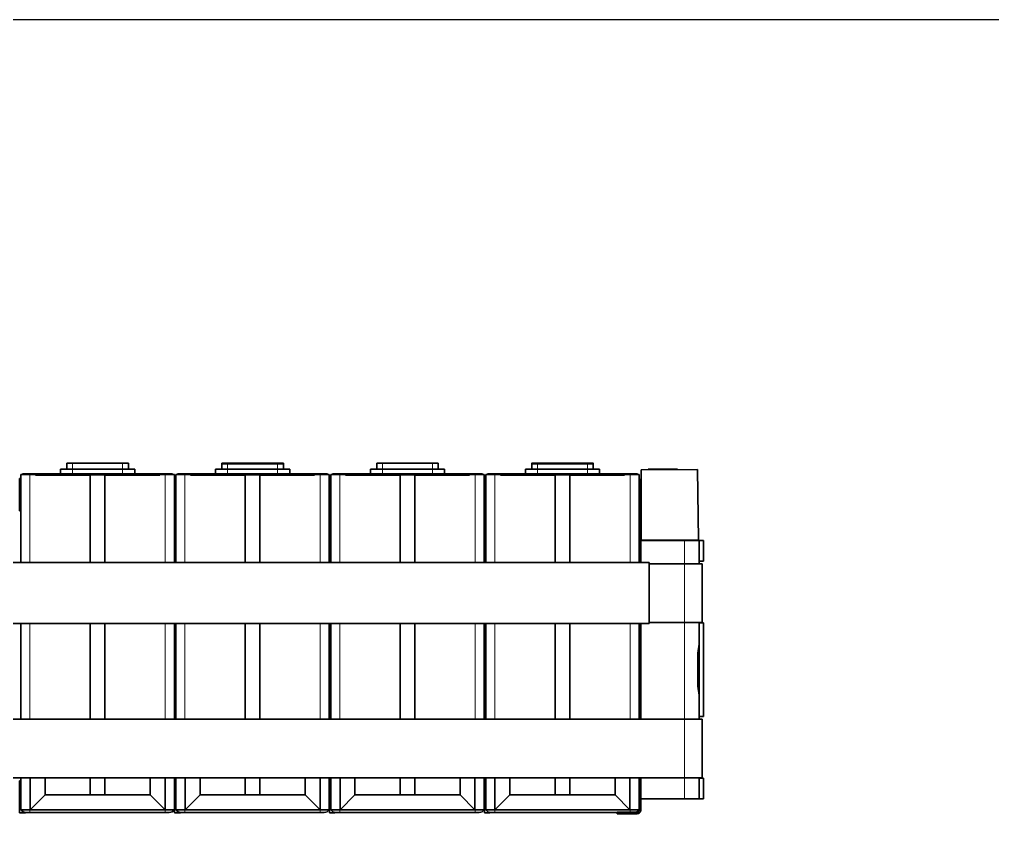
# Model space of a CAD drawing. Extents: x -1334 to -16, y -214 to 699.
# Drawn here: x -1006.5 to -674.8, y 424.9 to 699.3 of the extents above; entities that cross this region are included whole.
import ezdxf

# ---------------------------------------------------------------- set-up
doc = ezdxf.new("R2010")
doc.units = 0

msp = doc.modelspace()

# ---------------------------------------------------------------- linework, layer by layer
at = {"color": 7, "lineweight": 35, "ltscale": 0.05}
for p, q in [((-990.331, 548.022), (-990.331, 546.022)), ((-990.331, 548.022), (-988.331, 548.022)), ((-969.331, 548.022), (-971.331, 548.022)), ((-969.331, 548.022), (-969.331, 546.022)), ((-937.511, 547.822), (-935.511, 547.822)), ((-918.511, 547.822), (-916.511, 547.822)), ((-884.691, 548.022), (-884.691, 546.022)), ((-884.691, 548.022), (-882.691, 548.022)), ((-863.691, 548.022), (-865.691, 548.022)), ((-863.691, 548.022), (-863.691, 546.022)), ((-831.871, 547.822), (-829.871, 547.822)), ((-812.871, 547.822), (-810.871, 547.822)), ((-1004.441, 428.822), (-1006.441, 428.822)), ((-951.621, 428.822), (-953.621, 428.822)), ((-898.801, 428.822), (-900.801, 428.822)), ((-845.981, 428.822), (-847.981, 428.822))]:
    msp.add_line(p, q, dxfattribs=at)
at = {"color": 7, "lineweight": 35, "ltscale": 0.425}
for p, q in [((-988.331, 548.022), (-971.331, 548.022)), ((-935.511, 548.022), (-918.511, 548.022)), ((-935.511, 547.822), (-918.511, 547.822)), ((-882.691, 548.022), (-865.691, 548.022)), ((-829.871, 548.022), (-812.871, 548.022)), ((-829.871, 547.822), (-812.871, 547.822)), ((-971.331, 546.022), (-988.331, 546.022)), ((-918.511, 546.022), (-935.511, 546.022)), ((-865.691, 546.022), (-882.691, 546.022)), ((-812.871, 546.022), (-829.871, 546.022))]:
    msp.add_line(p, q, dxfattribs=at)
at = {"color": 7, "lineweight": 13, "ltscale": 0.05}
for p, q in [((-988.331, 548.022), (-988.331, 546.022)), ((-971.331, 548.022), (-971.331, 546.022)), ((-882.691, 548.022), (-882.691, 546.022)), ((-865.691, 548.022), (-865.691, 546.022))]:
    msp.add_line(p, q, dxfattribs=at)
at = {"color": 7, "lineweight": 35, "ltscale": 0.008136}
msp.add_line((-937.186, 548.022), (-937.511, 548.022), dxfattribs=at)
at = {"color": 7, "lineweight": 35, "ltscale": 0.005}
for p, q in [((-937.511, 547.822), (-937.511, 548.022)), ((-831.871, 547.822), (-831.871, 548.022)), ((-792.173, 545.995), (-792.172, 545.795)), ((-791.928, 545.997), (-791.927, 545.797)), ((-791.741, 545.998), (-791.74, 545.798)), ((-791.218, 546), (-791.217, 545.8)), ((-790.889, 546.002), (-790.888, 545.802)), ((-790.518, 546.004), (-790.517, 545.804)), ((-790.112, 546.006), (-790.111, 545.806)), ((-789.673, 546.009), (-789.672, 545.809)), ((-789.306, 545.81), (-789.307, 546.01)), ((-789.207, 546.011), (-789.205, 545.811)), ((-788.856, 545.813), (-788.857, 546.013)), ((-788.388, 545.815), (-788.389, 546.015)), ((-788.212, 546.016), (-788.211, 545.816)), ((-787.907, 545.818), (-787.908, 546.018)), ((-787.695, 546.019), (-787.694, 545.819)), ((-787.418, 545.82), (-787.419, 546.02)), ((-787.173, 546.022), (-787.172, 545.822)), ((-786.926, 545.823), (-786.927, 546.023)), ((-786.65, 546.024), (-786.649, 545.824)), ((-786.437, 545.825), (-786.438, 546.025)), ((-786.133, 546.027), (-786.132, 545.827)), ((-785.038, 545.833), (-785.039, 546.033)), ((-784.612, 545.835), (-784.613, 546.035)), ((-784.234, 546.037), (-784.233, 545.837)), ((-784.214, 545.837), (-784.215, 546.037)), ((-783.827, 546.039), (-783.826, 545.839)), ((-783.457, 546.041), (-783.456, 545.841)), ((-783.128, 546.043), (-783.127, 545.843)), ((-782.605, 546.046), (-782.604, 545.846)), ((-782.418, 546.047), (-782.417, 545.846)), ((-782.282, 546.047), (-782.281, 545.847)), ((-782.173, 546.048), (-782.172, 545.848)), ((-782.173, 546.048), (-782.172, 545.848))]:
    msp.add_line(p, q, dxfattribs=at)
at = {"color": 7, "lineweight": 35, "ltscale": 0.007071}
for p, q in [((-937.311, 548.022), (-937.511, 547.822)), ((-831.671, 548.022), (-831.871, 547.822)), ((-811.071, 548.022), (-810.871, 547.822))]:
    msp.add_line(p, q, dxfattribs=at)
at = {"color": 7, "lineweight": 35, "ltscale": 0.045}
for p, q in [((-937.511, 547.822), (-937.511, 546.022)), ((-935.511, 548.022), (-937.311, 548.022)), ((-916.511, 547.822), (-916.511, 546.022)), ((-831.871, 547.822), (-831.871, 546.022)), ((-829.871, 548.022), (-831.671, 548.022)), ((-811.071, 548.022), (-812.871, 548.022)), ((-810.871, 547.822), (-810.871, 546.022))]:
    msp.add_line(p, q, dxfattribs=at)
at = {"color": 7, "lineweight": 13, "ltscale": 0.005}
for p, q in [((-935.511, 548.022), (-935.511, 547.822)), ((-918.511, 548.022), (-918.511, 547.822)), ((-829.871, 548.022), (-829.871, 547.822)), ((-812.871, 548.022), (-812.871, 547.822))]:
    msp.add_line(p, q, dxfattribs=at)
at = {"color": 7, "lineweight": 13, "ltscale": 0.045}
for p, q in [((-935.511, 547.822), (-935.511, 546.022)), ((-918.511, 547.822), (-918.511, 546.022)), ((-829.871, 547.822), (-829.871, 546.022)), ((-812.871, 547.822), (-812.871, 546.022))]:
    msp.add_line(p, q, dxfattribs=at)
at = {"color": 7, "lineweight": 35, "ltscale": 0.045001}
msp.add_line((-916.711, 548.022), (-918.511, 548.022), dxfattribs=at)
at = {"color": 7, "lineweight": 35, "ltscale": 0.00498}
for p, q in [((-916.511, 548.022), (-916.711, 548.022)), ((-810.871, 548.022), (-811.071, 548.022))]:
    msp.add_line(p, q, dxfattribs=at)
at = {"color": 7, "lineweight": 35, "ltscale": 0.00707}
msp.add_line((-916.711, 548.022), (-916.511, 547.822), dxfattribs=at)
at = {"color": 7, "lineweight": 35, "ltscale": 0.005002}
for p, q in [((-916.511, 548.022), (-916.511, 547.822)), ((-810.871, 548.022), (-810.871, 547.822))]:
    msp.add_line(p, q, dxfattribs=at)
at = {"color": 7, "lineweight": 35, "ltscale": 0.008134}
msp.add_line((-831.546, 548.022), (-831.871, 548.022), dxfattribs=at)
at = {"color": 7, "lineweight": 35, "ltscale": 0.07775}
for p, q in [((-1002.881, 544.152), (-1005.991, 544.152)), ((-953.671, 544.152), (-956.781, 544.152)), ((-950.061, 544.152), (-953.171, 544.152)), ((-900.851, 544.152), (-903.961, 544.152)), ((-897.241, 544.152), (-900.351, 544.152)), ((-844.421, 544.152), (-847.531, 544.152)), ((-1005.991, 429.886), (-1002.881, 429.886)), ((-956.781, 429.886), (-953.671, 429.886)), ((-953.171, 429.886), (-950.061, 429.886)), ((-903.961, 429.886), (-900.851, 429.886)), ((-900.351, 429.886), (-897.241, 429.886)), ((-847.531, 429.886), (-844.421, 429.886))]:
    msp.add_line(p, q, dxfattribs=at)
at = {"color": 7, "lineweight": 35}
for p, q in [((-1005.991, 544.152), (-1005.991, 514.176)), ((-1002.881, 544.377), (-956.781, 544.377)), ((-1000.991, 544.152), (-958.671, 544.152)), ((-982.331, 544.042), (-982.331, 514.176)), ((-977.331, 514.176), (-977.331, 544.042)), ((-953.671, 514.176), (-953.671, 544.152)), ((-953.171, 544.152), (-953.171, 514.176)), ((-950.061, 544.377), (-903.961, 544.377)), ((-948.171, 544.152), (-905.851, 544.152)), ((-929.511, 514.176), (-929.511, 544.042)), ((-924.511, 544.042), (-924.511, 514.176)), ((-900.851, 514.176), (-900.851, 544.152)), ((-900.351, 544.152), (-900.351, 514.176)), ((-897.241, 544.377), (-851.141, 544.377)), ((-895.351, 544.152), (-853.031, 544.152)), ((-876.691, 544.042), (-876.691, 514.176)), ((-871.691, 514.176), (-871.691, 544.042)), ((-848.031, 514.176), (-848.031, 544.152)), ((-847.531, 544.152), (-847.531, 514.176)), ((-844.421, 544.377), (-798.321, 544.377)), ((-842.531, 544.152), (-800.211, 544.152)), ((-823.871, 514.176), (-823.871, 544.042)), ((-818.871, 544.042), (-818.871, 514.176)), ((-794.546, 545.783), (-794.546, 521.783)), ((-775.046, 521.885), (-775.298, 545.884)), ((-795.211, 542.512), (-795.211, 514.176)), ((-794.711, 542.512), (-794.711, 521.688)), ((-1167.875, 514.176), (-791.875, 514.176)), ((-791.875, 493.376), (-791.875, 514.176)), ((-773.788, 513.776), (-773.788, 493.776)), ((-1167.875, 493.376), (-791.875, 493.376)), ((-1005.991, 493.376), (-1005.991, 460.817)), ((-982.331, 493.376), (-982.331, 460.817)), ((-977.331, 460.817), (-977.331, 493.376)), ((-953.671, 460.817), (-953.671, 493.376)), ((-953.171, 493.376), (-953.171, 460.817)), ((-929.511, 460.817), (-929.511, 493.376)), ((-924.511, 493.376), (-924.511, 460.817)), ((-900.851, 460.817), (-900.851, 493.376)), ((-900.351, 493.376), (-900.351, 460.817)), ((-876.691, 493.376), (-876.691, 460.817)), ((-871.691, 460.817), (-871.691, 493.376)), ((-848.031, 460.817), (-848.031, 493.376)), ((-847.531, 493.376), (-847.531, 460.817)), ((-823.871, 460.817), (-823.871, 493.376)), ((-818.871, 493.376), (-818.871, 460.817)), ((-795.211, 493.376), (-795.211, 460.817)), ((-794.711, 493.376), (-794.711, 460.817)), ((-773.288, 493.688), (-773.288, 461.688)), ((-1179.875, 460.817), (-779.788, 460.817)), ((-773.788, 440.817), (-773.788, 460.817)), ((-1179.875, 440.817), (-779.788, 440.817)), ((-956.781, 429.886), (-1002.881, 429.886)), ((-956.781, 429.012), (-1002.881, 429.012)), ((-903.961, 429.886), (-950.061, 429.886)), ((-903.961, 429.012), (-950.061, 429.012)), ((-851.141, 429.886), (-897.241, 429.886)), ((-851.141, 429.012), (-897.241, 429.012)), ((-798.321, 429.886), (-844.421, 429.886)), ((-802.711, 429.012), (-844.421, 429.012))]:
    msp.add_line(p, q, dxfattribs=at)
at = {"color": 7, "lineweight": 35, "ltscale": 0.0625}
for p, q in [((-1002.881, 544.377), (-1005.381, 544.377)), ((-954.281, 544.377), (-956.781, 544.377)), ((-950.061, 544.377), (-952.561, 544.377)), ((-901.461, 544.377), (-903.961, 544.377)), ((-897.241, 544.377), (-899.741, 544.377)), ((-848.641, 544.377), (-851.141, 544.377)), ((-844.421, 544.377), (-846.921, 544.377)), ((-795.821, 544.377), (-798.321, 544.377))]:
    msp.add_line(p, q, dxfattribs=at)
at = {"color": 7, "lineweight": 35, "ltscale": 0.005624}
for p, q in [((-1005.381, 544.377), (-1005.381, 544.152)), ((-954.281, 544.377), (-954.281, 544.152)), ((-952.561, 544.377), (-952.561, 544.152)), ((-901.461, 544.377), (-901.461, 544.152)), ((-899.741, 544.377), (-899.741, 544.152)), ((-848.641, 544.377), (-848.641, 544.152)), ((-846.921, 544.377), (-846.921, 544.152)), ((-795.821, 544.377), (-795.821, 544.152))]:
    msp.add_line(p, q, dxfattribs=at)
at = {"color": 7, "lineweight": 13, "ltscale": 0.005624}
for p, q in [((-1002.881, 544.377), (-1002.881, 544.152)), ((-956.781, 544.377), (-956.781, 544.152)), ((-950.061, 544.377), (-950.061, 544.152)), ((-903.961, 544.377), (-903.961, 544.152)), ((-897.241, 544.377), (-897.241, 544.152)), ((-851.141, 544.377), (-851.141, 544.152)), ((-844.421, 544.377), (-844.421, 544.152)), ((-798.321, 544.377), (-798.321, 544.152))]:
    msp.add_line(p, q, dxfattribs=at)
at = {"color": 7, "lineweight": 35, "ltscale": 0.04725}
for p, q in [((-1002.881, 544.152), (-1000.991, 544.152)), ((-958.671, 544.152), (-956.781, 544.152)), ((-950.061, 544.152), (-948.171, 544.152)), ((-905.851, 544.152), (-903.961, 544.152)), ((-897.241, 544.152), (-895.351, 544.152)), ((-844.421, 544.152), (-842.531, 544.152))]:
    msp.add_line(p, q, dxfattribs=at)
at = {"color": 7, "lineweight": 13}
for p, q in [((-1002.881, 514.176), (-1002.881, 544.152)), ((-956.781, 544.152), (-956.781, 514.176)), ((-950.061, 514.176), (-950.061, 544.152)), ((-903.961, 544.152), (-903.961, 514.176)), ((-897.241, 514.176), (-897.241, 544.152)), ((-851.141, 544.152), (-851.141, 514.176)), ((-844.421, 514.176), (-844.421, 544.152)), ((-798.321, 544.152), (-798.321, 514.176)), ((-779.788, 493.776), (-779.788, 513.776)), ((-1002.881, 460.817), (-1002.881, 493.376)), ((-956.781, 493.376), (-956.781, 460.817)), ((-950.061, 460.817), (-950.061, 493.376)), ((-903.961, 493.376), (-903.961, 460.817)), ((-897.241, 460.817), (-897.241, 493.376)), ((-851.141, 493.376), (-851.141, 460.817)), ((-844.421, 460.817), (-844.421, 493.376)), ((-798.321, 493.376), (-798.321, 460.817)), ((-779.788, 493.776), (-779.788, 460.817)), ((-779.788, 460.817), (-779.788, 440.817))]:
    msp.add_line(p, q, dxfattribs=at)
at = {"color": 7, "lineweight": 35, "ltscale": 0.005501}
for p, q in [((-1000.991, 543.932), (-1000.991, 544.152)), ((-992.481, 544.152), (-992.481, 543.932)), ((-967.181, 543.932), (-967.181, 544.152)), ((-958.671, 543.932), (-958.671, 544.152)), ((-948.171, 543.932), (-948.171, 544.152)), ((-939.661, 543.932), (-939.661, 544.152)), ((-914.361, 544.152), (-914.361, 543.932)), ((-905.851, 543.932), (-905.851, 544.152)), ((-895.351, 543.932), (-895.351, 544.152)), ((-886.841, 544.152), (-886.841, 543.932)), ((-861.541, 543.932), (-861.541, 544.152)), ((-853.031, 543.932), (-853.031, 544.152)), ((-842.531, 543.932), (-842.531, 544.152)), ((-834.021, 543.932), (-834.021, 544.152)), ((-808.721, 544.152), (-808.721, 543.932)), ((-800.211, 543.932), (-800.211, 544.152))]:
    msp.add_line(p, q, dxfattribs=at)
at = {"color": 7, "lineweight": 35, "ltscale": 0.001001}
for p, q in [((-995.381, 543.932), (-995.381, 543.972)), ((-964.281, 543.932), (-964.281, 543.972)), ((-942.561, 543.932), (-942.561, 543.972)), ((-911.461, 543.932), (-911.461, 543.972)), ((-911.461, 543.932), (-911.461, 543.972)), ((-889.741, 543.932), (-889.741, 543.972)), ((-858.641, 543.932), (-858.641, 543.972)), ((-836.921, 543.932), (-836.921, 543.972)), ((-805.821, 543.932), (-805.821, 543.972)), ((-805.821, 543.932), (-805.821, 543.972))]:
    msp.add_line(p, q, dxfattribs=at)
at = {"color": 7, "lineweight": 35, "ltscale": 0.072501}
for p, q in [((-992.481, 543.972), (-995.381, 543.972)), ((-964.281, 543.972), (-967.181, 543.972)), ((-939.661, 543.972), (-942.561, 543.972)), ((-911.461, 543.972), (-914.361, 543.972)), ((-886.841, 543.972), (-889.741, 543.972))]:
    msp.add_line(p, q, dxfattribs=at)
at = {"color": 7, "lineweight": 35, "ltscale": 0.103751}
for p, q in [((-992.481, 546.022), (-988.331, 546.022)), ((-918.511, 546.022), (-914.361, 546.022)), ((-865.691, 546.022), (-861.541, 546.022)), ((-834.021, 546.022), (-829.871, 546.022)), ((-812.871, 546.022), (-808.721, 546.022))]:
    msp.add_line(p, q, dxfattribs=at)
at = {"color": 7, "lineweight": 35, "ltscale": 0.041125}
for p, q in [((-992.481, 546.022), (-992.481, 544.377)), ((-967.181, 544.377), (-967.181, 546.022)), ((-939.661, 544.377), (-939.661, 546.022)), ((-914.361, 546.022), (-914.361, 544.377)), ((-886.841, 546.022), (-886.841, 544.377)), ((-861.541, 544.377), (-861.541, 546.022)), ((-834.021, 544.377), (-834.021, 546.022)), ((-808.721, 546.022), (-808.721, 544.377))]:
    msp.add_line(p, q, dxfattribs=at)
at = {"color": 7, "lineweight": 13, "ltscale": 0.041125}
for p, q in [((-988.331, 544.377), (-988.331, 546.022)), ((-971.331, 546.022), (-971.331, 544.377)), ((-935.511, 546.022), (-935.511, 544.377)), ((-918.511, 544.377), (-918.511, 546.022)), ((-882.691, 544.377), (-882.691, 546.022)), ((-865.691, 546.022), (-865.691, 544.377)), ((-829.871, 546.022), (-829.871, 544.377)), ((-812.871, 544.377), (-812.871, 546.022))]:
    msp.add_line(p, q, dxfattribs=at)
at = {"color": 7, "lineweight": 13, "ltscale": 0.005501}
for p, q in [((-988.331, 543.932), (-988.331, 544.152)), ((-971.331, 544.152), (-971.331, 543.932)), ((-935.511, 544.152), (-935.511, 543.932)), ((-918.511, 543.932), (-918.511, 544.152)), ((-882.691, 543.932), (-882.691, 544.152)), ((-865.691, 544.152), (-865.691, 543.932)), ((-829.871, 544.152), (-829.871, 543.932)), ((-812.871, 543.932), (-812.871, 544.152))]:
    msp.add_line(p, q, dxfattribs=at)
at = {"color": 7, "lineweight": 35, "ltscale": 0.125}
for p, q in [((-982.331, 544.042), (-977.331, 544.042)), ((-929.511, 544.042), (-924.511, 544.042)), ((-876.691, 544.042), (-871.691, 544.042)), ((-823.871, 544.042), (-818.871, 544.042)), ((-779.788, 521.688), (-774.788, 521.688)), ((-977.331, 435.012), (-982.331, 435.012)), ((-924.511, 435.012), (-929.511, 435.012)), ((-871.691, 435.012), (-876.691, 435.012)), ((-818.871, 435.012), (-823.871, 435.012)), ((-779.788, 433.688), (-774.788, 433.688))]:
    msp.add_line(p, q, dxfattribs=at)
at = {"color": 7, "lineweight": 35, "ltscale": 0.103749}
for p, q in [((-971.331, 546.022), (-967.181, 546.022)), ((-939.661, 546.022), (-935.511, 546.022)), ((-886.841, 546.022), (-882.691, 546.022))]:
    msp.add_line(p, q, dxfattribs=at)
at = {"color": 7, "lineweight": 35, "ltscale": 0.001004}
for p, q in [((-964.281, 543.932), (-964.281, 543.972)), ((-858.641, 543.932), (-858.641, 543.972))]:
    msp.add_line(p, q, dxfattribs=at)
at = {"color": 7, "lineweight": 35, "ltscale": 0.072499}
for p, q in [((-858.641, 543.972), (-861.541, 543.972)), ((-834.021, 543.972), (-836.921, 543.972)), ((-805.821, 543.972), (-808.721, 543.972))]:
    msp.add_line(p, q, dxfattribs=at)
at = {"color": 7, "lineweight": 35, "ltscale": 0.047249}
for p, q in [((-853.031, 544.152), (-851.141, 544.152)), ((-800.211, 544.152), (-798.321, 544.152))]:
    msp.add_line(p, q, dxfattribs=at)
at = {"color": 7, "lineweight": 35, "ltscale": 0.077751}
for p, q in [((-848.031, 544.152), (-851.141, 544.152)), ((-795.211, 544.152), (-798.321, 544.152)), ((-851.141, 429.886), (-848.031, 429.886)), ((-798.321, 429.886), (-795.211, 429.886))]:
    msp.add_line(p, q, dxfattribs=at)
at = {"color": 7, "lineweight": 35, "ltscale": 0.041}
msp.add_line((-795.211, 542.512), (-795.211, 544.152), dxfattribs=at)
at = {"color": 7, "lineweight": 35, "ltscale": 0.481217}
msp.add_line((-794.546, 545.783), (-775.298, 545.884), dxfattribs=at)
at = {"color": 7, "lineweight": 35, "ltscale": 0.000685126}
msp.add_line((-792.173, 545.995), (-792.145, 545.996), dxfattribs=at)
at = {"color": 7, "lineweight": 35, "ltscale": 0.003197}
msp.add_line((-792.173, 545.923), (-792.172, 545.795), dxfattribs=at)
at = {"color": 7, "lineweight": 35, "ltscale": 0.002046}
for p, q in [((-792.145, 545.996), (-792.064, 545.996)), ((-782.282, 546.047), (-782.2, 546.048))]:
    msp.add_line(p, q, dxfattribs=at)
at = {"color": 7, "lineweight": 35, "ltscale": 0.004999}
for p, q in [((-792.145, 545.996), (-792.144, 545.796)), ((-792.064, 545.996), (-792.062, 545.796)), ((-791.503, 545.999), (-791.502, 545.799)), ((-790.13, 545.806), (-790.131, 546.006)), ((-789.732, 545.808), (-789.733, 546.008)), ((-788.718, 546.013), (-788.717, 545.814)), ((-785.955, 545.828), (-785.956, 546.028)), ((-785.628, 546.03), (-785.627, 545.83)), ((-785.487, 545.83), (-785.489, 546.03)), ((-785.139, 546.032), (-785.138, 545.832)), ((-784.673, 546.035), (-784.672, 545.835)), ((-782.843, 546.044), (-782.842, 545.844)), ((-782.2, 546.048), (-782.199, 545.848))]:
    msp.add_line(p, q, dxfattribs=at)
at = {"color": 7, "lineweight": 35, "ltscale": 0.003386}
msp.add_line((-792.064, 545.996), (-791.928, 545.997), dxfattribs=at)
at = {"color": 7, "lineweight": 35, "ltscale": 0.004689}
for p, q in [((-791.928, 545.997), (-791.741, 545.998)), ((-782.605, 546.046), (-782.418, 546.047))]:
    msp.add_line(p, q, dxfattribs=at)
at = {"color": 7, "lineweight": 35, "ltscale": 0.00594}
msp.add_line((-791.741, 545.998), (-791.503, 545.999), dxfattribs=at)
at = {"color": 7, "lineweight": 35, "ltscale": 0.007126}
for p, q in [((-791.503, 545.999), (-791.218, 546)), ((-783.128, 546.043), (-782.843, 546.044))]:
    msp.add_line(p, q, dxfattribs=at)
at = {"color": 7, "lineweight": 35, "ltscale": 0.008234}
msp.add_line((-791.218, 546), (-790.889, 546.002), dxfattribs=at)
at = {"color": 7, "lineweight": 35, "ltscale": 0.009252}
for p, q in [((-790.889, 546.002), (-790.518, 546.004)), ((-783.827, 546.039), (-783.457, 546.041))]:
    msp.add_line(p, q, dxfattribs=at)
at = {"color": 7, "lineweight": 35, "ltscale": 0.009697}
msp.add_line((-790.518, 546.004), (-790.131, 546.006), dxfattribs=at)
at = {"color": 7, "lineweight": 35, "ltscale": 0.000471506}
msp.add_line((-790.131, 546.006), (-790.112, 546.006), dxfattribs=at)
at = {"color": 7, "lineweight": 35, "ltscale": 0.009479}
msp.add_line((-790.112, 546.006), (-789.733, 546.008), dxfattribs=at)
at = {"color": 7, "lineweight": 35, "ltscale": 0.001494}
msp.add_line((-789.733, 546.008), (-789.673, 546.009), dxfattribs=at)
at = {"color": 7, "lineweight": 35, "ltscale": 0.009157}
msp.add_line((-789.673, 546.009), (-789.307, 546.01), dxfattribs=at)
at = {"color": 7, "lineweight": 35, "ltscale": 0.002501}
msp.add_line((-789.307, 546.01), (-789.207, 546.011), dxfattribs=at)
at = {"color": 7, "lineweight": 35, "ltscale": 0.008734}
msp.add_line((-789.207, 546.011), (-788.857, 546.013), dxfattribs=at)
at = {"color": 7, "lineweight": 35, "ltscale": 0.003482}
for p, q in [((-788.857, 546.013), (-788.718, 546.013)), ((-785.628, 546.03), (-785.489, 546.03))]:
    msp.add_line(p, q, dxfattribs=at)
at = {"color": 7, "lineweight": 35, "ltscale": 0.008215}
for p, q in [((-788.718, 546.013), (-788.389, 546.015)), ((-785.956, 546.028), (-785.628, 546.03))]:
    msp.add_line(p, q, dxfattribs=at)
at = {"color": 7, "lineweight": 35, "ltscale": 0.004422}
for p, q in [((-788.389, 546.015), (-788.212, 546.016)), ((-786.133, 546.027), (-785.956, 546.028))]:
    msp.add_line(p, q, dxfattribs=at)
at = {"color": 7, "lineweight": 35, "ltscale": 0.007608}
for p, q in [((-788.212, 546.016), (-787.908, 546.018)), ((-786.438, 546.025), (-786.133, 546.027))]:
    msp.add_line(p, q, dxfattribs=at)
at = {"color": 7, "lineweight": 35, "ltscale": 0.005315}
for p, q in [((-787.908, 546.018), (-787.695, 546.019)), ((-786.65, 546.024), (-786.438, 546.025))]:
    msp.add_line(p, q, dxfattribs=at)
at = {"color": 7, "lineweight": 35, "ltscale": 0.006917}
for p, q in [((-787.695, 546.019), (-787.419, 546.02)), ((-786.927, 546.023), (-786.65, 546.024))]:
    msp.add_line(p, q, dxfattribs=at)
at = {"color": 7, "lineweight": 35, "ltscale": 0.006149}
for p, q in [((-787.419, 546.02), (-787.173, 546.022)), ((-787.173, 546.022), (-786.927, 546.023))]:
    msp.add_line(p, q, dxfattribs=at)
at = {"color": 7, "lineweight": 35, "ltscale": 0.008733}
msp.add_line((-785.489, 546.03), (-785.139, 546.032), dxfattribs=at)
at = {"color": 7, "lineweight": 35, "ltscale": 0.002502}
msp.add_line((-785.139, 546.032), (-785.039, 546.033), dxfattribs=at)
at = {"color": 7, "lineweight": 35, "ltscale": 0.009155}
msp.add_line((-785.039, 546.033), (-784.673, 546.035), dxfattribs=at)
at = {"color": 7, "lineweight": 35, "ltscale": 0.001495}
msp.add_line((-784.673, 546.035), (-784.613, 546.035), dxfattribs=at)
at = {"color": 7, "lineweight": 35, "ltscale": 0.009477}
msp.add_line((-784.613, 546.035), (-784.234, 546.037), dxfattribs=at)
at = {"color": 7, "lineweight": 35, "ltscale": 0.000473032}
msp.add_line((-784.234, 546.037), (-784.215, 546.037), dxfattribs=at)
at = {"color": 7, "lineweight": 35, "ltscale": 0.009696}
msp.add_line((-784.215, 546.037), (-783.827, 546.039), dxfattribs=at)
at = {"color": 7, "lineweight": 35, "ltscale": 0.008235}
msp.add_line((-783.457, 546.041), (-783.128, 546.043), dxfattribs=at)
at = {"color": 7, "lineweight": 35, "ltscale": 0.005939}
msp.add_line((-782.843, 546.044), (-782.605, 546.046), dxfattribs=at)
at = {"color": 7, "lineweight": 35, "ltscale": 0.003388}
msp.add_line((-782.418, 546.047), (-782.282, 546.047), dxfattribs=at)
at = {"color": 7, "lineweight": 35, "ltscale": 0.000685135}
msp.add_line((-782.2, 546.048), (-782.173, 546.048), dxfattribs=at)
at = {"color": 7, "lineweight": 35, "ltscale": 0.011247}
for p, q in [((-1006.441, 542.822), (-1005.992, 542.822)), ((-953.621, 542.822), (-953.172, 542.822)), ((-900.801, 542.822), (-900.352, 542.822)), ((-847.981, 542.822), (-847.532, 542.822))]:
    msp.add_line(p, q, dxfattribs=at)
at = {"color": 7, "lineweight": 35, "ltscale": 0.275003}
for p, q in [((-1006.441, 531.822), (-1006.441, 542.822)), ((-953.621, 531.822), (-953.621, 542.822)), ((-900.801, 531.822), (-900.801, 542.822)), ((-847.981, 531.822), (-847.981, 542.822))]:
    msp.add_line(p, q, dxfattribs=at)
at = {"color": 7, "lineweight": 35, "ltscale": 0.466501}
for p, q in [((-1000.991, 543.932), (-982.331, 543.932)), ((-924.511, 543.932), (-905.851, 543.932)), ((-871.691, 543.932), (-853.031, 543.932)), ((-818.871, 543.932), (-800.211, 543.932))]:
    msp.add_line(p, q, dxfattribs=at)
at = {"color": 7, "lineweight": 35, "ltscale": 0.466499}
for p, q in [((-977.331, 543.932), (-958.671, 543.932)), ((-948.171, 543.932), (-929.511, 543.932)), ((-895.351, 543.932), (-876.691, 543.932)), ((-842.531, 543.932), (-823.871, 543.932))]:
    msp.add_line(p, q, dxfattribs=at)
at = {"color": 7, "lineweight": 35, "ltscale": 0.0125}
for p, q in [((-795.211, 542.512), (-794.711, 542.512)), ((-1006.491, 531.822), (-1005.991, 531.822)), ((-953.671, 531.822), (-953.171, 531.822)), ((-900.851, 531.822), (-900.351, 531.822)), ((-848.031, 531.822), (-847.531, 531.822)), ((-1006.491, 439.822), (-1005.991, 439.822)), ((-953.671, 439.822), (-953.171, 439.822)), ((-900.851, 439.822), (-900.351, 439.822)), ((-848.031, 439.822), (-847.531, 439.822)), ((-802.711, 429.012), (-802.711, 428.512))]:
    msp.add_line(p, q, dxfattribs=at)
at = {"color": 7, "lineweight": 35, "ltscale": 0.373085}
for p, q in [((-779.788, 521.688), (-794.711, 521.688)), ((-779.788, 433.688), (-794.711, 433.688))]:
    msp.add_line(p, q, dxfattribs=at)
at = {"color": 7, "lineweight": 35, "ltscale": 0.187819}
msp.add_line((-794.711, 521.688), (-794.711, 514.176), dxfattribs=at)
at = {"color": 7, "lineweight": 35, "ltscale": 0.487499}
msp.add_line((-775.046, 521.885), (-794.546, 521.783), dxfattribs=at)
at = {"color": 7, "lineweight": 35, "ltscale": 0.001804}
for p, q in [((-794.546, 521.782), (-794.546, 521.71)), ((-775.046, 521.812), (-775.047, 521.885))]:
    msp.add_line(p, q, dxfattribs=at)
at = {"color": 7, "lineweight": 35, "ltscale": 0.043786}
msp.add_line((-792.795, 521.719), (-794.546, 521.71), dxfattribs=at)
at = {"color": 7, "lineweight": 35, "ltscale": 0.002586}
msp.add_line((-792.796, 521.792), (-792.794, 521.688), dxfattribs=at)
at = {"color": 7, "lineweight": 13, "ltscale": 0.002847}
msp.add_line((-790.796, 521.688), (-790.796, 521.802), dxfattribs=at)
at = {"color": 7, "lineweight": 13, "ltscale": 0.003987}
msp.add_line((-782.085, 521.848), (-782.084, 521.688), dxfattribs=at)
at = {"color": 7, "lineweight": 35, "ltscale": 0.00425}
msp.add_line((-780.087, 521.688), (-780.085, 521.858), dxfattribs=at)
at = {"color": 7, "lineweight": 13, "ltscale": 0.197818}
msp.add_line((-779.788, 521.688), (-779.788, 513.776), dxfattribs=at)
at = {"color": 7, "lineweight": 13, "ltscale": 0.004288}
msp.add_line((-779.787, 521.86), (-779.784, 521.688), dxfattribs=at)
at = {"color": 7, "lineweight": 35, "ltscale": 0.004746}
msp.add_line((-776.299, 521.688), (-776.296, 521.878), dxfattribs=at)
at = {"color": 7, "lineweight": 35, "ltscale": 0.031276}
msp.add_line((-775.046, 521.812), (-776.297, 521.806), dxfattribs=at)
at = {"color": 7, "lineweight": 35, "ltscale": 0.197818}
msp.add_line((-774.788, 521.688), (-774.788, 513.776), dxfattribs=at)
at = {"color": 7, "lineweight": 35, "ltscale": 0.0375}
for p, q in [((-774.788, 521.688), (-773.288, 521.688)), ((-774.788, 514.688), (-773.288, 514.688)), ((-774.788, 493.688), (-773.288, 493.688)), ((-774.788, 461.688), (-773.288, 461.688)), ((-774.788, 440.688), (-773.288, 440.688)), ((-774.788, 433.688), (-773.288, 433.688))]:
    msp.add_line(p, q, dxfattribs=at)
at = {"color": 7, "lineweight": 35, "ltscale": 0.175}
msp.add_line((-773.288, 521.688), (-773.288, 514.688), dxfattribs=at)
at = {"color": 7, "lineweight": 35, "ltscale": 0.302171}
for p, q in [((-791.875, 513.776), (-779.788, 513.776)), ((-791.875, 493.776), (-779.788, 493.776))]:
    msp.add_line(p, q, dxfattribs=at)
at = {"color": 7, "lineweight": 35, "ltscale": 0.15}
for p, q in [((-773.788, 513.776), (-779.788, 513.776)), ((-773.788, 493.776), (-779.788, 493.776)), ((-773.788, 460.817), (-779.788, 460.817)), ((-773.788, 440.817), (-779.788, 440.817))]:
    msp.add_line(p, q, dxfattribs=at)
at = {"color": 7, "lineweight": 35, "ltscale": 0.17718}
msp.add_line((-774.788, 493.776), (-774.788, 486.688), dxfattribs=at)
at = {"color": 7, "lineweight": 35, "ltscale": 0.111803}
msp.add_line((-774.788, 482.688), (-774.788, 487.161), dxfattribs=at)
at = {"color": 7, "lineweight": 13, "ltscale": 0.010435}
for p, q in [((-775.205, 482.688), (-774.788, 482.688)), ((-774.788, 472.688), (-775.205, 472.688))]:
    msp.add_line(p, q, dxfattribs=at)
at = {"color": 7, "lineweight": 35, "ltscale": 0.25}
for p, q in [((-775.205, 482.688), (-775.205, 472.688)), ((-774.788, 472.688), (-774.788, 482.688))]:
    msp.add_line(p, q, dxfattribs=at)
at = {"color": 7, "lineweight": 35, "ltscale": 0.100004}
msp.add_line((-774.788, 468.688), (-774.788, 472.688), dxfattribs=at)
at = {"color": 7, "lineweight": 35, "ltscale": 0.196778}
msp.add_line((-774.788, 468.688), (-774.788, 460.817), dxfattribs=at)
at = {"color": 7, "lineweight": 35, "ltscale": 0.274997}
for p, q in [((-1006.441, 428.822), (-1006.441, 439.822)), ((-953.621, 428.822), (-953.621, 439.822)), ((-900.801, 428.822), (-900.801, 439.822)), ((-847.981, 428.822), (-847.981, 439.822))]:
    msp.add_line(p, q, dxfattribs=at)
at = {"color": 7, "lineweight": 35, "ltscale": 0.273278}
for p, q in [((-1005.991, 440.817), (-1005.991, 429.886)), ((-953.671, 429.886), (-953.671, 440.817)), ((-953.171, 440.817), (-953.171, 429.886)), ((-900.851, 429.886), (-900.851, 440.817)), ((-900.351, 440.817), (-900.351, 429.886)), ((-848.031, 429.886), (-848.031, 440.817)), ((-847.531, 440.817), (-847.531, 429.886))]:
    msp.add_line(p, q, dxfattribs=at)
at = {"color": 7, "lineweight": 13, "ltscale": 0.273278}
for p, q in [((-1002.881, 429.886), (-1002.881, 440.817)), ((-956.781, 440.817), (-956.781, 429.886)), ((-950.061, 429.886), (-950.061, 440.817)), ((-903.961, 440.817), (-903.961, 429.886)), ((-897.241, 429.886), (-897.241, 440.817)), ((-851.141, 440.817), (-851.141, 429.886)), ((-844.421, 429.886), (-844.421, 440.817)), ((-798.321, 440.817), (-798.321, 429.886))]:
    msp.add_line(p, q, dxfattribs=at)
at = {"color": 7, "lineweight": 35, "ltscale": 0.272375}
for p, q in [((-1002.831, 429.922), (-1002.831, 440.817)), ((-956.831, 440.817), (-956.831, 429.922)), ((-950.011, 440.817), (-950.011, 429.922)), ((-904.011, 429.922), (-904.011, 440.817)), ((-897.191, 429.922), (-897.191, 440.817)), ((-851.191, 440.817), (-851.191, 429.922)), ((-844.371, 440.817), (-844.371, 429.922)), ((-798.371, 429.922), (-798.371, 440.817))]:
    msp.add_line(p, q, dxfattribs=at)
at = {"color": 7, "lineweight": 35, "ltscale": 0.145125}
for p, q in [((-997.741, 440.817), (-997.741, 435.012)), ((-982.331, 435.012), (-982.331, 440.817)), ((-977.331, 440.817), (-977.331, 435.012)), ((-961.921, 435.012), (-961.921, 440.817)), ((-944.921, 435.012), (-944.921, 440.817)), ((-929.511, 440.817), (-929.511, 435.012)), ((-924.511, 435.012), (-924.511, 440.817)), ((-909.101, 440.817), (-909.101, 435.012)), ((-892.101, 440.817), (-892.101, 435.012)), ((-876.691, 435.012), (-876.691, 440.817)), ((-871.691, 440.817), (-871.691, 435.012)), ((-856.281, 435.012), (-856.281, 440.817)), ((-839.281, 435.012), (-839.281, 440.817)), ((-823.871, 440.817), (-823.871, 435.012)), ((-818.871, 435.012), (-818.871, 440.817)), ((-803.461, 440.817), (-803.461, 435.012))]:
    msp.add_line(p, q, dxfattribs=at)
at = {"color": 7, "lineweight": 35, "ltscale": 0.277625}
msp.add_line((-795.211, 440.817), (-795.211, 429.712), dxfattribs=at)
at = {"color": 7, "lineweight": 35, "ltscale": 0.178223}
for p, q in [((-794.711, 440.817), (-794.711, 433.688)), ((-774.788, 440.817), (-774.788, 433.688))]:
    msp.add_line(p, q, dxfattribs=at)
at = {"color": 7, "lineweight": 13, "ltscale": 0.178223}
msp.add_line((-779.788, 440.817), (-779.788, 433.688), dxfattribs=at)
at = {"color": 7, "lineweight": 35, "ltscale": 0.003222}
msp.add_line((-773.788, 440.688), (-773.788, 440.817), dxfattribs=at)
at = {"color": 7, "lineweight": 35, "ltscale": 0.175001}
msp.add_line((-773.288, 440.688), (-773.288, 433.688), dxfattribs=at)
at = {"color": 7, "lineweight": 35, "ltscale": 0.179958}
for p, q in [((-997.741, 435.012), (-1002.831, 429.922)), ((-909.101, 435.012), (-904.011, 429.922)), ((-851.191, 429.922), (-856.281, 435.012)), ((-803.461, 435.012), (-798.371, 429.922))]:
    msp.add_line(p, q, dxfattribs=at)
at = {"color": 7, "lineweight": 35, "ltscale": 0.385251}
for p, q in [((-997.741, 435.012), (-982.331, 435.012)), ((-924.511, 435.012), (-909.101, 435.012)), ((-871.691, 435.012), (-856.281, 435.012)), ((-818.871, 435.012), (-803.461, 435.012))]:
    msp.add_line(p, q, dxfattribs=at)
at = {"color": 7, "lineweight": 35, "ltscale": 0.385249}
for p, q in [((-977.331, 435.012), (-961.921, 435.012)), ((-944.921, 435.012), (-929.511, 435.012)), ((-892.101, 435.012), (-876.691, 435.012)), ((-839.281, 435.012), (-823.871, 435.012))]:
    msp.add_line(p, q, dxfattribs=at)
at = {"color": 7, "lineweight": 35, "ltscale": 0.179959}
for p, q in [((-956.831, 429.922), (-961.921, 435.012)), ((-950.011, 429.922), (-944.921, 435.012)), ((-892.101, 435.012), (-897.191, 429.922)), ((-844.371, 429.922), (-839.281, 435.012))]:
    msp.add_line(p, q, dxfattribs=at)
at = {"color": 7, "lineweight": 35, "ltscale": 0.099403}
msp.add_line((-794.711, 433.688), (-794.711, 429.712), dxfattribs=at)
at = {"color": 7, "lineweight": 35, "ltscale": 0.004899}
for p, q in [((-1004.441, 428.822), (-1004.441, 429.018)), ((-951.621, 428.822), (-951.621, 429.018)), ((-898.801, 428.822), (-898.801, 429.018)), ((-845.981, 428.822), (-845.981, 429.018))]:
    msp.add_line(p, q, dxfattribs=at)
at = {"color": 7, "lineweight": 35, "ltscale": 0.034999}
for p, q in [((-1002.881, 429.012), (-1004.281, 429.012)), ((-955.381, 429.012), (-956.781, 429.012)), ((-950.061, 429.012), (-951.461, 429.012)), ((-902.561, 429.012), (-903.961, 429.012))]:
    msp.add_line(p, q, dxfattribs=at)
at = {"color": 7, "lineweight": 13, "ltscale": 0.021847}
for p, q in [((-1002.881, 429.012), (-1002.881, 429.886)), ((-956.781, 429.886), (-956.781, 429.012)), ((-950.061, 429.012), (-950.061, 429.886)), ((-903.961, 429.886), (-903.961, 429.012)), ((-897.241, 429.012), (-897.241, 429.886)), ((-851.141, 429.886), (-851.141, 429.012)), ((-844.421, 429.012), (-844.421, 429.886))]:
    msp.add_line(p, q, dxfattribs=at)
at = {"color": 7, "lineweight": 35, "ltscale": 0.035001}
for p, q in [((-897.241, 429.012), (-898.641, 429.012)), ((-849.741, 429.012), (-851.141, 429.012)), ((-844.421, 429.012), (-845.821, 429.012))]:
    msp.add_line(p, q, dxfattribs=at)
at = {"color": 7, "lineweight": 35, "ltscale": 0.002499}
for p, q in [((-802.711, 429.012), (-802.711, 429.112)), ((-795.911, 429.012), (-795.911, 429.112))]:
    msp.add_line(p, q, dxfattribs=at)
at = {"color": 7, "lineweight": 35, "ltscale": 0.17}
for p, q in [((-802.711, 429.112), (-795.911, 429.112)), ((-802.711, 429.012), (-795.911, 429.012)), ((-802.711, 429.012), (-795.911, 429.012)), ((-802.711, 428.512), (-795.911, 428.512))]:
    msp.add_line(p, q, dxfattribs=at)
at = {"color": 7, "lineweight": 13, "ltscale": 0.01934}
msp.add_line((-798.321, 429.886), (-798.321, 429.113), dxfattribs=at)
msp.add_lwpolyline([(-1333.745, 699.278), (-15.807, 699.278), (-15.807, -213.893), (-1333.745, -213.893)], close=True)
at = {"color": 7, "lineweight": 35}
for points in [[(-774.788, 486.688), (-774.805, 486.348), (-774.906, 485.576), (-775.123, 484.088), (-775.184, 483.394), (-775.205, 482.688)], [(-774.788, 468.688), (-774.805, 469.029), (-774.906, 469.801), (-775.123, 471.289), (-775.184, 471.983), (-775.205, 472.688)]]:
    msp.add_lwpolyline(points, dxfattribs=at)
for centre, radius, start, end in [((-1004.281, 431.122), 2.11, 215.86237, 270), ((-955.381, 431.122), 2.11, 270, 324.13763), ((-951.461, 431.122), 2.11, 215.86237, 270), ((-902.561, 431.122), 2.11, 270, 324.13763), ((-898.641, 431.122), 2.11, 215.86237, 270), ((-849.741, 431.122), 2.11, 270, 324.13763), ((-845.821, 431.122), 2.11, 215.86237, 270), ((-796.921, 431.122), 2.11, 287.7102, 324.13763), ((-795.911, 429.712), 1.2, 270, 360), ((-795.911, 429.712), 0.7, 270, 360)]:
    msp.add_arc(centre, radius, start, end, dxfattribs=at)

doc.saveas('drawing.dxf')
